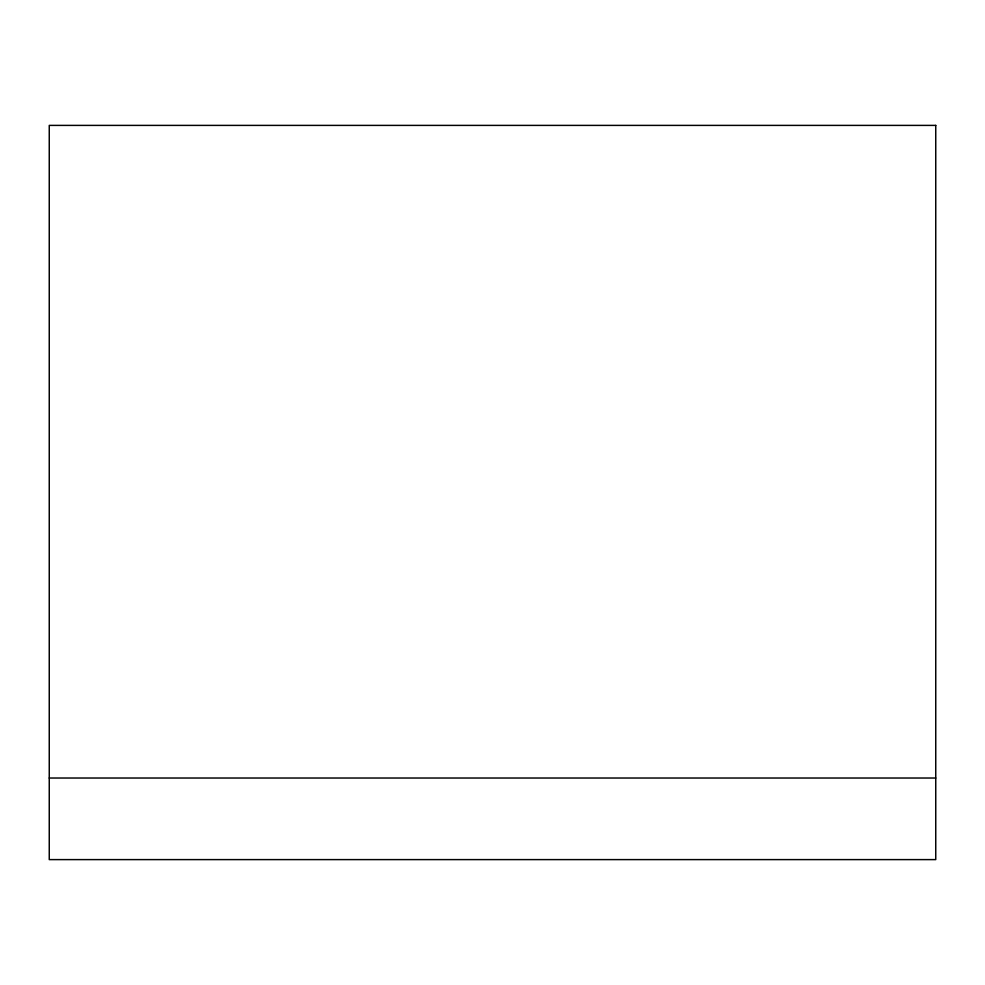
<?xml version="1.0" encoding="UTF-8"?>
<svg xmlns="http://www.w3.org/2000/svg" width="985" height="985" viewBox="0 0 985 985"><rect width="100%" height="100%" fill="white"/><g stroke="black" fill="none" stroke-linecap="round" stroke-linejoin="round"><path stroke-width="1.48" d="M49.25 778.027L935.75 778.027M935.75 125.391L49.25 125.391L49.25 859.609L935.75 859.609L935.75 125.391"/></g></svg>
